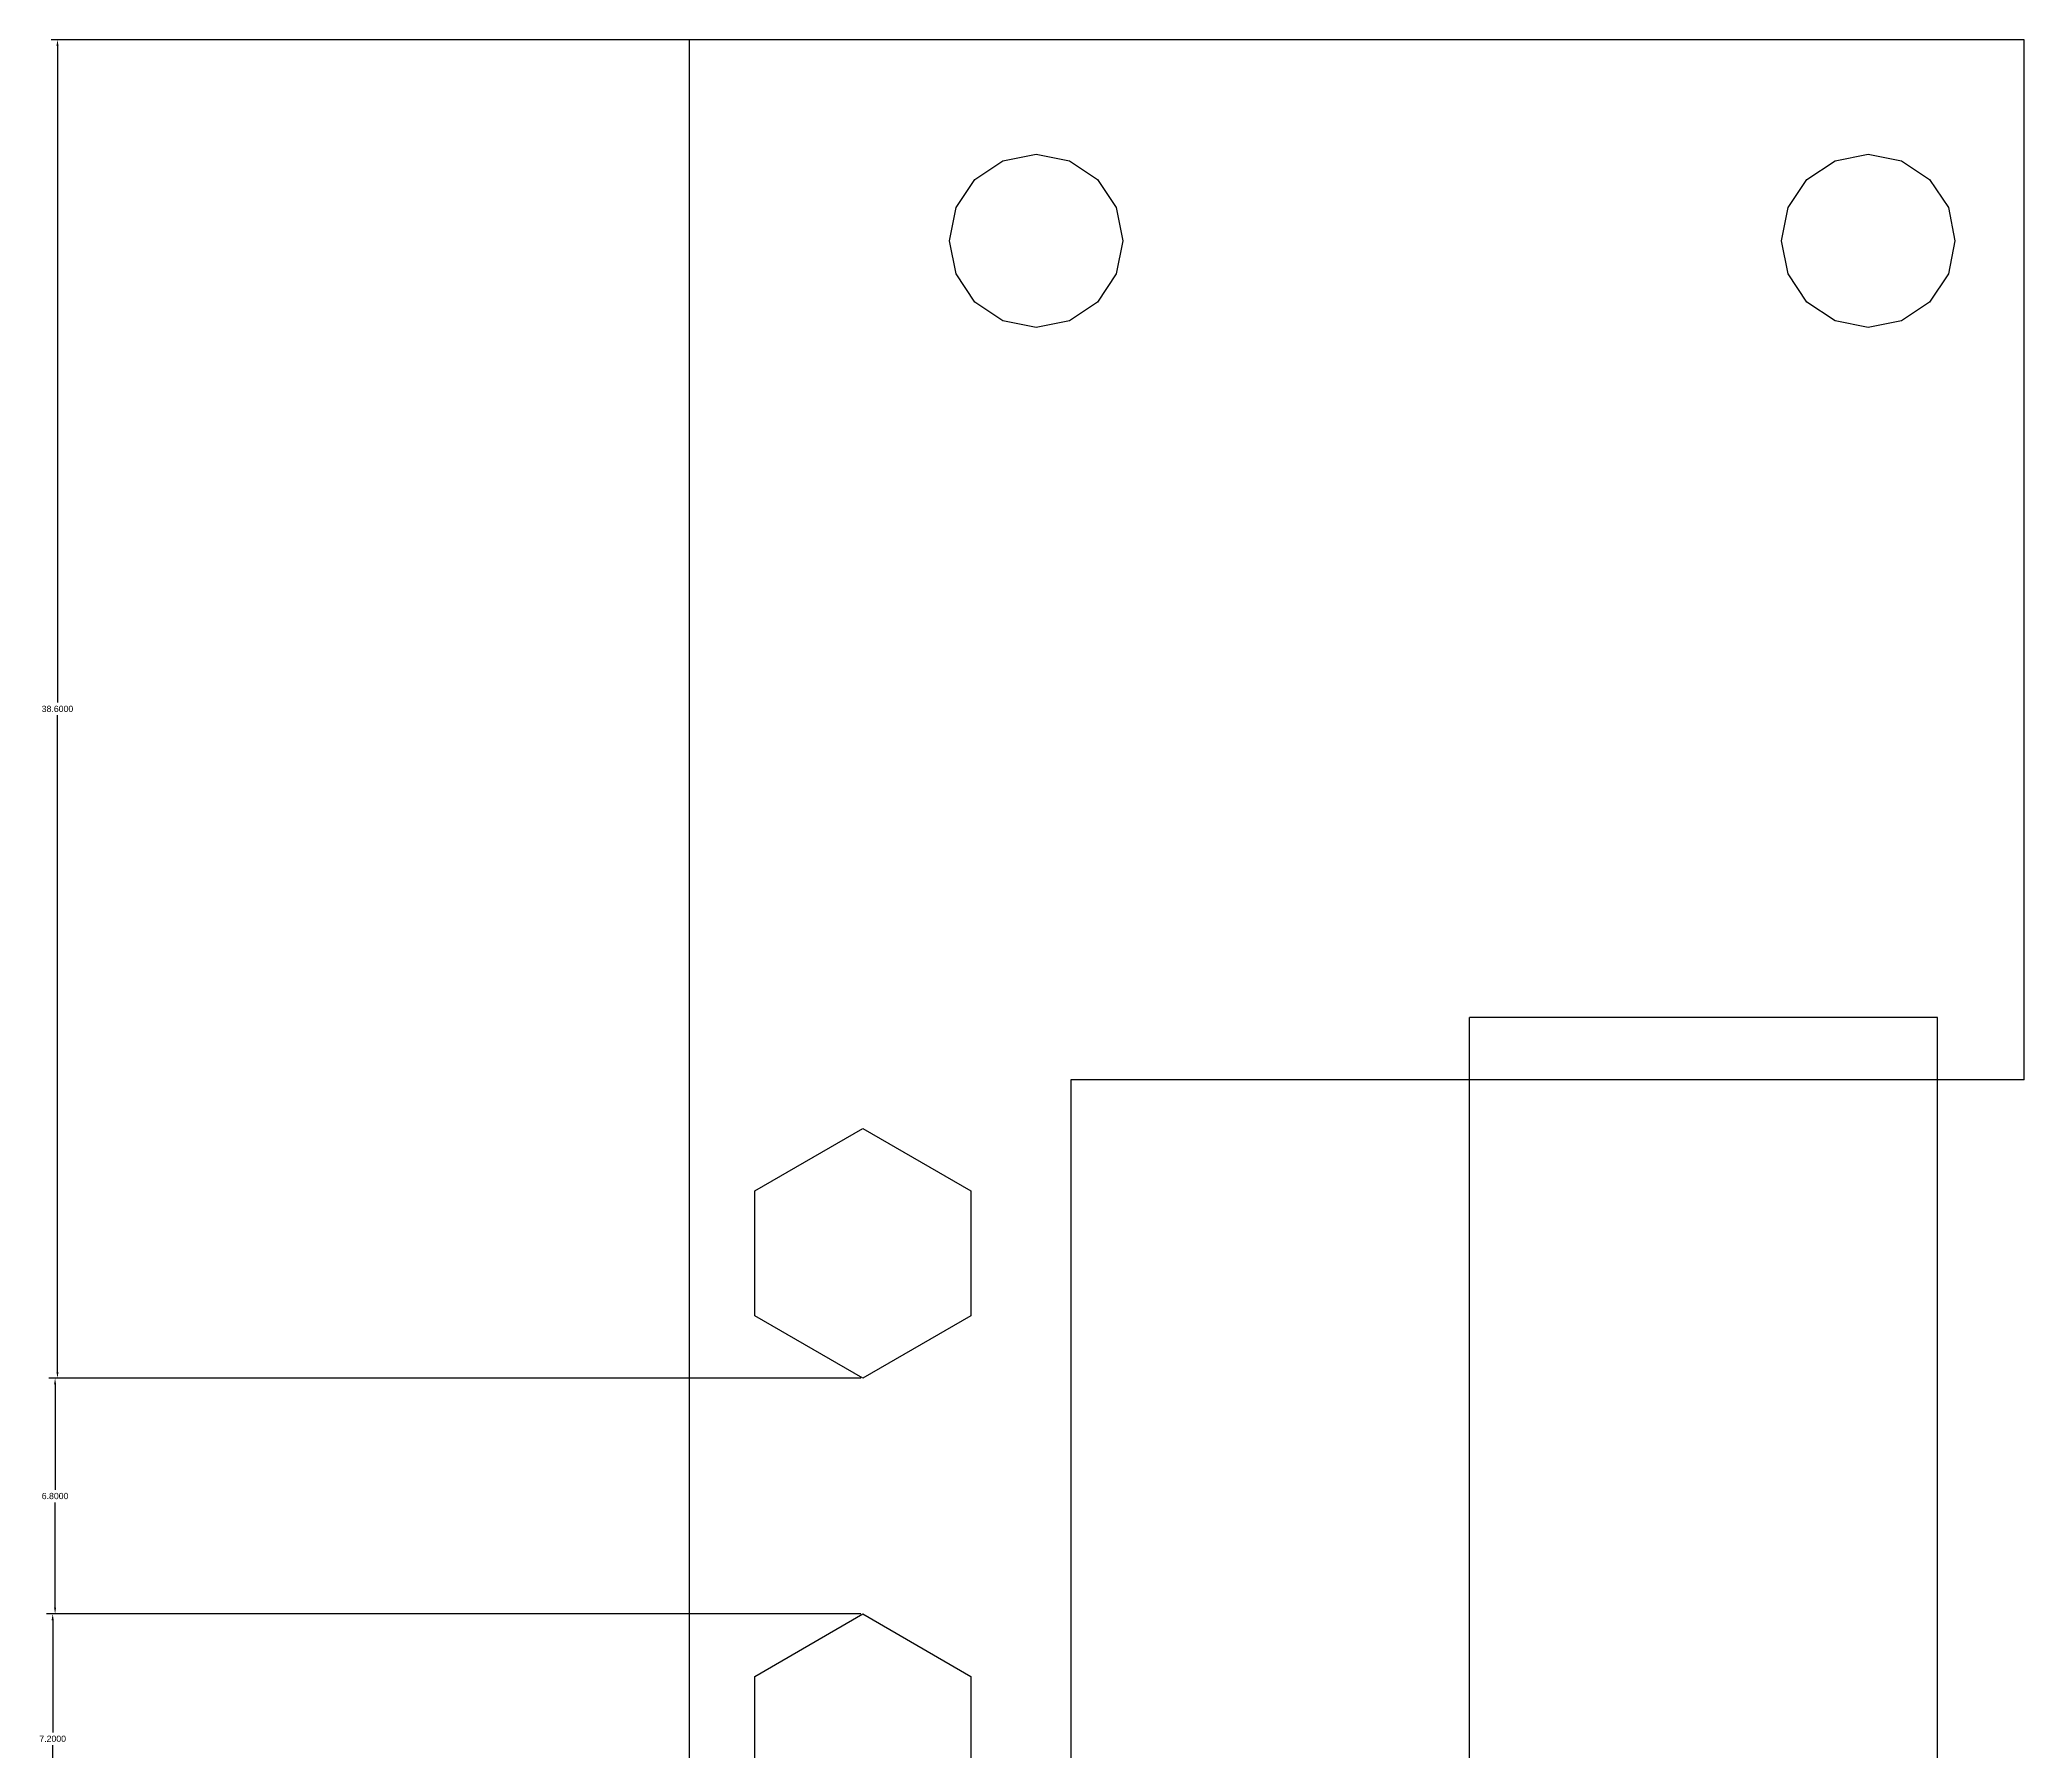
# Model space of a CAD drawing. Extents: x -35.4 to 22, y -46.2 to 52.5.
# Drawn here: x -35.2 to 22, y 3.1 to 52.5 of the extents above; entities that cross this region are included whole.
import ezdxf

# ---------------------------------------------------------------- set-up
doc = ezdxf.new("R2010")
doc.units = 0
doc.header["$MEASUREMENT"] = 0
doc.layers.get('0').update_dxf_attribs({"linetype": 'CONTINUOUS'})
doc.layers.get('Defpoints').update_dxf_attribs({"linetype": 'CONTINUOUS'})
doc.styles.get("Standard").update_dxf_attribs({"font": 'ARIAL.TTF'})
doc.dimstyles.get("Standard").update_dxf_attribs({"dimtxt": 0.18, "dimasz": 0.18, "dimexe": 0.18, "dimexo": 0.0625, "dimgap": 0.09, "dimtad": 0, "dimtih": 1, "dimtoh": 1, "dimdec": 4, "dimzin": 0, "dimdsep": 46, "dimtxsty": 'STANDARD', "dimcen": 0.09, "dimadec": 0, "dimazin": 0, "dimtfac": 1, "dimtdec": 4, "dimtofl": 0, "dimtmove": 0, "dimatfit": 3, "dimfxl": 1, "dimtolj": 1, "dimtzin": 0, "dimarcsym": 0})

# ---------------------------------------------------------------- blocks, each defined once
blk = doc.blocks.new('UNION002')
at = {"color": 0}
for p, q in [((22, 52.5), (-16.5, 52.5)), ((-16.5, -31.5), (-16.5, 52.5)), ((22, 22.5), (22, 52.5)), ((-8.268, 48.468), (-7.457, 49.01)), ((-7.457, 49.01), (-6.5, 49.2)), ((-6.5, 49.2), (-5.543, 49.01)), ((-5.543, 49.01), (-4.732, 48.468)), ((15.732, 48.468), (16.543, 49.01)), ((16.543, 49.01), (17.5, 49.2)), ((17.5, 49.2), (18.457, 49.01)), ((18.457, 49.01), (19.268, 48.468)), ((-8.81, 47.657), (-8.268, 48.468)), ((-4.732, 48.468), (-4.19, 47.657)), ((15.19, 47.657), (15.732, 48.468)), ((19.268, 48.468), (19.81, 47.657)), ((-9, 46.7), (-8.81, 47.657)), ((-4.19, 47.657), (-4, 46.7)), ((15, 46.7), (15.19, 47.657)), ((19.81, 47.657), (20, 46.7)), ((-8.81, 45.743), (-9, 46.7)), ((-4, 46.7), (-4.19, 45.743)), ((15.19, 45.743), (15, 46.7)), ((20, 46.7), (19.81, 45.743)), ((-8.268, 44.932), (-8.81, 45.743)), ((-4.19, 45.743), (-4.732, 44.932)), ((15.732, 44.932), (15.19, 45.743)), ((19.81, 45.743), (19.268, 44.932)), ((-7.457, 44.39), (-8.268, 44.932)), ((-4.732, 44.932), (-5.543, 44.39)), ((16.543, 44.39), (15.732, 44.932)), ((19.268, 44.932), (18.457, 44.39)), ((-6.5, 44.2), (-7.457, 44.39)), ((-5.543, 44.39), (-6.5, 44.2)), ((17.5, 44.2), (16.543, 44.39)), ((18.457, 44.39), (17.5, 44.2)), ((19.5, 24.3), (6, 24.3)), ((6, 22.5), (6, 24.3)), ((19.5, 22.5), (19.5, 24.3)), ((6, 22.5), (-5.5, 22.5)), ((-5.5, 22.5), (-5.5, -1.5)), ((19.5, 22.5), (6, 22.5)), ((6, -1.5), (6, 22.5)), ((22, 22.5), (19.5, 22.5)), ((19.5, -1.5), (19.5, 22.5)), ((-14.618, 19.3), (-11.5, 21.1)), ((-11.5, 21.1), (-8.382, 19.3)), ((-14.618, 15.7), (-14.618, 19.3)), ((-8.382, 19.3), (-8.382, 15.7)), ((-11.5, 13.9), (-14.618, 15.7)), ((-8.382, 15.7), (-11.5, 13.9)), ((-14.618, 5.3), (-11.5, 7.1)), ((-11.5, 7.1), (-8.382, 5.3)), ((-14.618, 1.7), (-14.618, 5.3)), ((-8.382, 5.3), (-8.382, 1.7)), ((-11.5, -0.1), (-14.618, 1.7)), ((-8.382, 1.7), (-11.5, -0.1)), ((6, -1.5), (-5.5, -1.5)), ((6, -3.3), (6, -1.5)), ((19.5, -1.5), (6, -1.5)), ((19.5, -3.3), (19.5, -1.5)), ((22, -1.5), (19.5, -1.5)), ((22, -31.5), (22, -1.5)), ((19.5, -3.3), (6, -3.3)), ((-8.268, -23.932), (-7.457, -23.39)), ((-7.457, -23.39), (-6.5, -23.2)), ((-6.5, -23.2), (-5.543, -23.39)), ((-5.543, -23.39), (-4.732, -23.932)), ((15.732, -23.932), (16.543, -23.39)), ((16.543, -23.39), (17.5, -23.2)), ((17.5, -23.2), (18.457, -23.39)), ((18.457, -23.39), (19.268, -23.932)), ((-8.81, -24.743), (-8.268, -23.932)), ((-4.732, -23.932), (-4.19, -24.743)), ((15.19, -24.743), (15.732, -23.932)), ((19.268, -23.932), (19.81, -24.743)), ((-9, -25.7), (-8.81, -24.743)), ((-4.19, -24.743), (-4, -25.7)), ((15, -25.7), (15.19, -24.743)), ((19.81, -24.743), (20, -25.7)), ((-8.81, -26.657), (-9, -25.7)), ((-4, -25.7), (-4.19, -26.657)), ((15.19, -26.657), (15, -25.7)), ((20, -25.7), (19.81, -26.657)), ((-8.268, -27.468), (-8.81, -26.657)), ((-4.19, -26.657), (-4.732, -27.468)), ((15.732, -27.468), (15.19, -26.657)), ((19.81, -26.657), (19.268, -27.468)), ((-7.457, -28.01), (-8.268, -27.468)), ((-4.732, -27.468), (-5.543, -28.01)), ((16.543, -28.01), (15.732, -27.468)), ((19.268, -27.468), (18.457, -28.01)), ((-6.5, -28.2), (-7.457, -28.01)), ((-5.543, -28.01), (-6.5, -28.2)), ((17.5, -28.2), (16.543, -28.01)), ((18.457, -28.01), (17.5, -28.2)), ((22, -31.5), (-16.5, -31.5))]:
    blk.add_line(p, q, dxfattribs=at)
blk = doc.blocks.new('*D5')
at = {"color": 0, "linetype": 'Continuous', "lineweight": -2, "transparency": 16777216}
for p, q in [((-11.562, 7.1), (-35.046, 7.1)), ((-34.866, 6.92), (-34.866, 3.682)), ((-34.866, 0.08), (-34.866, 3.318)), ((-11.562, -0.1), (-35.046, -0.1))]:
    blk.add_line(p, q, dxfattribs=at)
at = {"color": 0, "linetype": 'Continuous', "transparency": 16777216}
for points in [[(-34.896, 6.92), (-34.836, 6.92), (-34.866, 7.1)], [(-34.896, 0.08), (-34.836, 0.08), (-34.866, -0.1)]]:
    blk.add_solid(points, dxfattribs=at)
at = {"layer": 'Defpoints', "color": 0, "linetype": 'Continuous', "transparency": 16777216}
for p in [(-11.5, 7.1), (-34.866, -0.1), (-11.5, -0.1)]:
    blk.add_point(p, dxfattribs=at)
at = {"color": 0, "linetype": 'Continuous', "transparency": 16777216, "insert": (-34.866, 3.5), "char_height": 0.18, "attachment_point": 5}
blk.add_mtext('\\A1;7.2000', dxfattribs=at)
blk = doc.blocks.new('*D6')
at = {"color": 0, "linetype": 'Continuous', "lineweight": -2, "transparency": 16777216}
for p, q in [((-11.562, 13.9), (-34.977, 13.9)), ((-34.797, 13.72), (-34.797, 10.682)), ((-34.797, 7.28), (-34.797, 10.318)), ((-11.562, 7.1), (-34.977, 7.1))]:
    blk.add_line(p, q, dxfattribs=at)
at = {"color": 0, "linetype": 'Continuous', "transparency": 16777216}
for points in [[(-34.827, 13.72), (-34.767, 13.72), (-34.797, 13.9)], [(-34.827, 7.28), (-34.767, 7.28), (-34.797, 7.1)]]:
    blk.add_solid(points, dxfattribs=at)
at = {"layer": 'Defpoints', "color": 0, "linetype": 'Continuous', "transparency": 16777216}
for p in [(-34.797, 13.9), (-11.5, 13.9), (-11.5, 7.1)]:
    blk.add_point(p, dxfattribs=at)
at = {"color": 0, "linetype": 'Continuous', "transparency": 16777216, "insert": (-34.797, 10.5), "char_height": 0.18, "attachment_point": 5}
blk.add_mtext('\\A1;6.8000', dxfattribs=at)
blk = doc.blocks.new('*D7')
at = {"color": 0, "linetype": 'Continuous', "lineweight": -2, "transparency": 16777216}
for p, q in [((-11.562, 52.5), (-34.908, 52.5)), ((-34.728, 52.32), (-34.728, 33.382)), ((-34.728, 14.08), (-34.728, 33.018)), ((-11.562, 13.9), (-34.908, 13.9))]:
    blk.add_line(p, q, dxfattribs=at)
at = {"color": 0, "linetype": 'Continuous', "transparency": 16777216}
for points in [[(-34.758, 52.32), (-34.698, 52.32), (-34.728, 52.5)], [(-34.758, 14.08), (-34.698, 14.08), (-34.728, 13.9)]]:
    blk.add_solid(points, dxfattribs=at)
at = {"layer": 'Defpoints', "color": 0, "linetype": 'Continuous', "transparency": 16777216}
for p in [(-34.728, 52.5), (-11.5, 52.5), (-11.5, 13.9)]:
    blk.add_point(p, dxfattribs=at)
at = {"color": 0, "linetype": 'Continuous', "transparency": 16777216, "insert": (-34.728, 33.2), "char_height": 0.18, "attachment_point": 5}
blk.add_mtext('\\A1;38.6000', dxfattribs=at)

msp = doc.modelspace()

# ---------------------------------------------------------------- block references
at = {"color": 0}
msp.add_blockref('UNION002', (0, 0), dxfattribs=at)

# ---------------------------------------------------------------- dimensions: what is measured, and where the dimension line sits
at = {"linetype": 'Continuous'}
for base, p1, p2, picture, middle in [((-34.72824, 52.5), (-11.5, 13.9), (-11.5, 52.5), '*D7', (-34.72824, 33.2)), ((-34.7972, 13.9), (-11.5, 7.1), (-11.5, 13.9), '*D6', (-34.7972, 10.5)), ((-34.86615, -0.1), (-11.5, 7.1), (-11.5, -0.1), '*D5', (-34.86615, 3.5))]:
    dim = msp.add_linear_dim(base=base, p1=p1, p2=p2, angle=90, dimstyle='Standard', dxfattribs=at)
    dim.commit()
    dim.dimension.update_dxf_attribs({"geometry": picture, "text_midpoint": middle})

doc.saveas('drawing.dxf')
